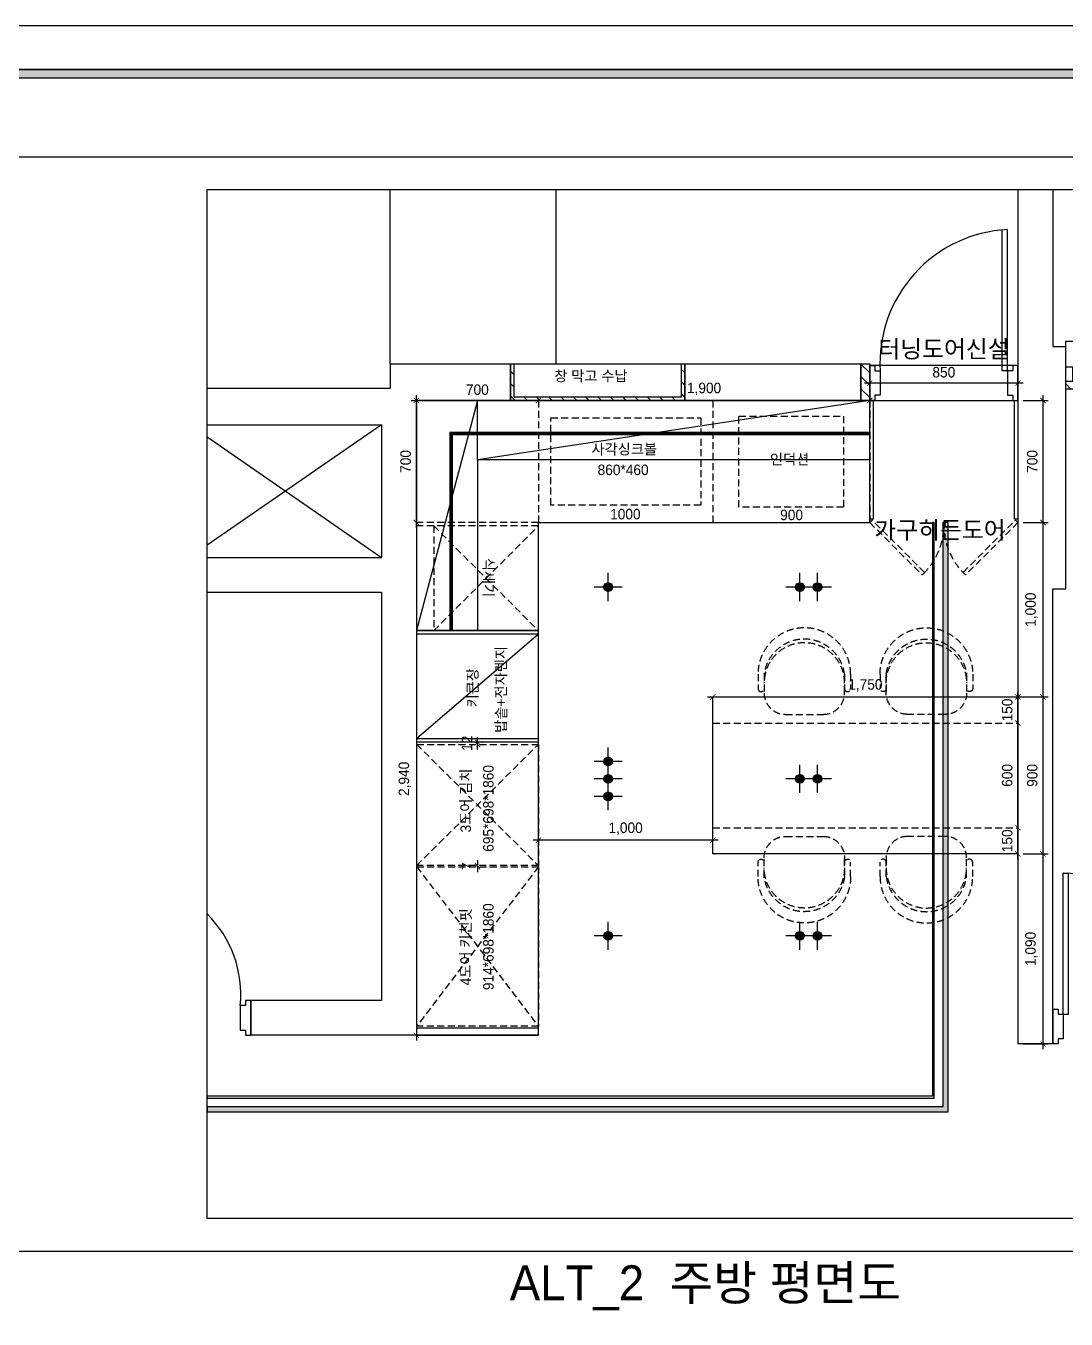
# Model space of a CAD drawing. Header units: millimetres. Extents: x 145965 to 228269, y 99354 to 115204.
# Drawn here: x 156260 to 162226, y 107289 to 114704 of the extents above; entities that cross this region are included whole.
import ezdxf
from ezdxf.enums import TextEntityAlignment as Align

# ---------------------------------------------------------------- set-up
doc = ezdxf.new("R2010")
doc.units = ezdxf.units.MM
doc.header["$LTSCALE"] = 50
doc.linetypes.add('DH-HID2', pattern=[1.2, 0.8, -0.4])
doc.linetypes.add('HID', pattern=[2.5, 1.5, -1])
for name, color, linetype in [('0-ELC TEXT', 7, 'Continuous'), ('06-FUR', 6, 'Continuous'), ('07-DIM WAL', 5, 'Continuous'), ('3.기호.계단선', 30, 'Continuous'), ('CEIL-LIGHT', 7, 'Continuous'), ('FORM(YOURNAME)-1', 1, 'Continuous'), ('FORM(YOURNAME)-11', 1, 'Continuous'), ('FU-FURM', 251, 'DH-HID2'), ('RC-LIGHT', 7, 'Continuous'), ('벽1', 2, 'Continuous'), ('창호', 4, 'Continuous'), ('치수', 3, 'Continuous'), ('틀', 8, 'Continuous')]:
    doc.layers.add(name, color=color, linetype=linetype)
doc.styles.add('HY 울릉도 L', font='')
doc.styles.add('YOURNAME', font='HY울릉도M.TTF')
doc.styles.add('코레일둥고', font='Korail_Round_Gothic_Medium.ttf')
doc.styles.get('HY 울릉도 L').set_extended_font_data('HY울릉도L')
doc.dimstyles.new('30', dxfattribs={"dimscale": 30, "dimtxt": 2, "dimasz": 1, "dimexe": 1, "dimexo": 1, "dimgap": 1, "dimtad": 1, "dimdec": 0, "dimrnd": 0.05, "dimdsep": 46, "dimlunit": 6, "dimtxsty": 'HY 울릉도 L', "dimblk": 'ARCHTICK', "dimcen": 2.5, "dimdle": 1, "dimclrd": 133, "dimclre": 133, "dimclrt": 30, "dimadec": 0, "dimazin": 0, "dimtfac": 1, "dimtdec": 0, "dimtix": 1, "dimtmove": 2, "dimatfit": 3, "dimldrblk": 'ARCHTICK', "dimfxl": 1, "dimlwd": -1, "dimlwe": -1, "dimarcsym": 0})
pattern_1 = [(315, (4101.25, 41034.684), (35.355339, 35.355339), [])]

# ---------------------------------------------------------------- blocks, each defined once
blk = doc.blocks.new('FORM-ELEVATION')
at = {"layer": 'FORM(YOURNAME)-11'}
h = blk.add_hatch(color=256, dxfattribs=at)
h.dxf.hatch_style = 1
h.paths.add_polyline_path([(-10309, 35708), (71691, 35708), (71691, 35508), (-10309, 35508)])
h.paths.add_polyline_path([(-10309, -21492), (71691, -21492), (71691, -21692), (-10309, -21692)])
at = {"layer": 'Defpoints', "color": 158}
for points in [[(-10309, -21692), (71691, -21692), (71691, 35708), (-10309, 35708)], [(-8309, 33708), (61071, 33708), (61071, -19692), (-8309, -19692)]]:
    blk.add_lwpolyline(points, close=True, dxfattribs=at)
at = {"layer": 'FORM(YOURNAME)-11', "color": 250}
blk.add_lwpolyline([(-11309, -22692), (72691, -22692), (72691, 36708), (-11309, 36708)], close=True, dxfattribs=at)
at = {"layer": 'FORM(YOURNAME)-11'}
blk.add_lwpolyline([(-10309, 35708), (71691, 35708), (71691, 35508), (-10309, 35508)], close=True, dxfattribs=at)
at = {"layer": 'FORM(YOURNAME)-11', "color": 3, "style": 'YOURNAME'}
for tag, height, p in [('1', 450, (71041, -1219)), ('2', 450, (71041, -1863)), ('3', 450, (71041, -3150)), ('4', 450, (71041, -5081)), ('5', 515, (71041, -7398)), ('6', 515, (71041, -9650)), ('7', 515, (71041, -11903)), ('8', 515, (71041, -14155)), ('9', 515, (71041, -16408)), ('10', 515, (66791, -18596)), ('11', 515, (71041, -18660)), ('12', 515, (66791, -20848)), ('13', 515, (71041, -20848))]:
    blk.add_attdef(tag, text='', height=height, dxfattribs=at).set_placement(p, align=Align.MIDDLE_RIGHT)
blk = doc.blocks.new('wnqkd')
at = {"layer": '3.기호.계단선', "transparency": 33554687}
h = blk.add_hatch(dxfattribs=at)
h.set_pattern_fill('_USER', color=256, scale=50, angle=315, style=0, pattern_type=0)
h.set_pattern_definition([(315, (-21023.94, 51523.14), (35.355339, 35.355339), [])])
h.paths.add_polyline_path([(138024, 123110.4), (138024, 123155.4), (137099, 123155.4), (137099, 123110.4)])
for p, q in [((133224, 123255.4), (133224, 124255.4)), ((134174, 124255.4), (134174, 123255.4))]:
    blk.add_line(p, q)
blk.add_lwpolyline([(132174, 124255.4), (138024, 124255.4), (138024, 118355.4), (132174, 118355.4)], close=True)
at = {"layer": '3.기호.계단선'}
for points in [[(137099, 123155.4), (138024, 123155.4)], [(138024, 123110.4), (137099, 123110.4), (137099, 123155.4)]]:
    blk.add_lwpolyline(points, dxfattribs=at)
at = {"layer": '벽1'}
for p, q in [((136824, 124255.4), (136824, 119355.4)), ((137024, 124255.4), (137024, 123355.4)), ((137024, 123355.4), (137099, 123355.4)), ((137099, 123155.4), (137099, 123355.4)), ((133224, 123255.4), (133224, 123115.4)), ((133224, 123255.4), (133914, 123255.4)), ((133914, 123045.4), (133914, 123255.4)), ((134914, 123045.4), (134914, 123255.4)), ((134914, 123255.4), (135924, 123255.4)), ((135924, 123255.4), (135924, 123045.4)), ((132174, 123115.4), (133224, 123115.4)), ((132174, 123115.4), (132286.7, 123115.4)), ((137099, 121965.4), (137099, 123155.4)), ((133374, 123045.4), (133374, 119405.4)), ((133374, 123045.4), (133914, 123045.4)), ((134914, 123045.4), (135924, 123045.4)), ((132174, 122905.4), (133174, 122905.4)), ((133174, 122905.4), (133174, 122145.4)), ((132174, 122145.4), (133174, 122145.4)), ((132174, 121945.4), (133174, 121945.4)), ((133174, 121945.4), (133174, 119605.4)), ((137024, 121965.4), (137099, 121965.4)), ((137024, 119555.4), (137024, 121965.4)), ((133174, 119605.4), (132424, 119605.4)), ((132424, 119605.4), (132424, 119405.4)), ((137024, 119555.4), (137024, 119355.4)), ((138024, 119555.4), (137924, 119555.4)), ((137924, 119555.4), (137924, 119355.4)), ((133374, 119405.4), (132424, 119405.4)), ((137024, 119355.4), (136824, 119355.4)), ((137024, 119355.4), (136824, 119355.4)), ((138024, 119355.4), (137924, 119355.4)), ((138024, 119355.4), (137924, 119355.4))]:
    blk.add_line(p, q, dxfattribs=at)
at = {"layer": '창호'}
for p, q in [((137149, 123385.4), (138024, 123385.4)), ((137149, 123235.4), (138024, 123235.4)), ((137139, 123155.4), (138024, 123155.4))]:
    blk.add_line(p, q, dxfattribs=at)
for points in [[(137099, 123155.4), (137099, 123385.4), (137149, 123385.4), (137149, 123235.4), (137099, 123235.4)], [(138024, 123310.4), (137149, 123310.4)], [(137149, 123280.4), (138024, 123280.4)], [(137099, 123155.4), (137139, 123155.4), (137139, 123235.4)], [(137139, 123195.4), (138024, 123195.4)], [(138024, 123170.4), (137139, 123170.4)]]:
    blk.add_lwpolyline(points, dxfattribs=at)
for centre, radius, start, end in [((137054, 119525.4), 810, 0, 87.87745), ((131721.4, 119640.2), 645.8, 354.24437, 45.51385)]:
    blk.add_arc(centre, radius, start, end, dxfattribs=at)
at = {"layer": '틀'}
for p, q in [((137099, 123155.4), (137099, 123355.4)), ((133914, 123255.4), (134914, 123255.4)), ((133914, 123045.4), (133914, 123255.4)), ((134914, 123255.4), (134914, 123045.4)), ((134914, 123045.4), (133914, 123045.4)), ((133174, 122905.4), (132174, 122214.5)), ((132174, 122836.3), (133174, 122145.4)), ((137084, 119525.4), (137084, 120335.4)), ((137084, 120335.4), (137114, 120335.4)), ((137114, 119525.4), (137114, 120334.8)), ((132424, 119605.4), (132424, 119405.4)), ((137024, 119355.4), (137024, 119555.4)), ((137024, 119555.4), (137024, 119355.4)), ((137924, 119555.4), (137924, 119355.4)), ((137084, 119525.4), (137114, 119525.4))]:
    blk.add_line(p, q, dxfattribs=at)
for points in [[(132424, 119605.4), (132394, 119605.4), (132394, 119575.4), (132364, 119575.4), (132364, 119435.4), (132394, 119435.4), (132394, 119405.4), (132424, 119405.4), (132424, 119605.4)], [(137024, 119555.4), (137054, 119555.4), (137054, 119525.4), (137084, 119525.4), (137084, 119385.4), (137054, 119385.4), (137054, 119355.4), (137024, 119355.4), (137024, 119555.4)], [(137924, 119555.4), (137894, 119555.4), (137894, 119525.4), (137864, 119525.4), (137864, 119385.4), (137894, 119385.4), (137894, 119355.4), (137924, 119355.4), (137924, 119555.4)]]:
    blk.add_lwpolyline(points, dxfattribs=at)
blk = doc.blocks.new('_ArchTick')
at = {"color": 0, "linetype": 'ByBlock', "const_width": 0.15}
blk.add_lwpolyline([(-0.5, -0.5), (0.5, 0.5)], dxfattribs=at)
blk = doc.blocks.new('*D791')
at = {"layer": '07-DIM WAL', "color": 133}
for p, q in [((158850.2, 109919.9), (158850.2, 109852.9)), ((158880.2, 109889.9), (158880.2, 109889.9)), ((158880.2, 109882.9), (158880.2, 109882.9))]:
    blk.add_line(p, q, dxfattribs=at)
at = {"layer": 'Defpoints', "color": 0}
for p in [(158850.2, 109889.9), (158850.2, 109882.9), (158850.2, 109882.9)]:
    blk.add_point(p, dxfattribs=at)
at = {"layer": '07-DIM WAL', "color": 133, "xscale": 30, "yscale": 30, "zscale": 30}
for p, rotation in [((158850.2, 109889.9), 270), ((158850.2, 109882.9), 90)]:
    blk.add_blockref('_ArchTick', p, dxfattribs=dict(at, rotation=rotation))
at = {"layer": '07-DIM WAL', "color": 30, "insert": (158790.1, 109886.4), "char_height": 60, "attachment_point": 5, "rotation": 90, "style": 'HY 울릉도 L'}
blk.add_mtext('7', dxfattribs=at)
blk = doc.blocks.new('*D792')
at = {"layer": '07-DIM WAL', "color": 133}
for p, q in [((158820.2, 110584.9), (158820.1, 110584.9)), ((158850.1, 110554.9), (158850.1, 110626.9)), ((158879.2, 110596.9), (158880.1, 110596.9))]:
    blk.add_line(p, q, dxfattribs=at)
at = {"layer": 'Defpoints', "color": 0}
for p in [(158849.2, 110596.9), (158850.1, 110596.9), (158850.2, 110584.9)]:
    blk.add_point(p, dxfattribs=at)
at = {"layer": '07-DIM WAL', "color": 133, "xscale": 30, "yscale": 30, "zscale": 30}
for p, rotation in [((158850.1, 110596.9), 270), ((158850.1, 110584.9), 90)]:
    blk.add_blockref('_ArchTick', p, dxfattribs=dict(at, rotation=rotation))
at = {"layer": '07-DIM WAL', "color": 30, "insert": (158789.4, 110590.9), "char_height": 60, "attachment_point": 5, "rotation": 90, "style": 'HY 울릉도 L'}
blk.add_mtext('12', dxfattribs=at)
blk = doc.blocks.new('*D793')
at = {"layer": '06-FUR', "color": 133}
for p, q in [((161069.2, 112656.9), (161979.2, 112656.9)), ((161099.2, 112686.9), (161099.2, 112686.9)), ((161949.2, 112686.9), (161949.2, 112686.9))]:
    blk.add_line(p, q, dxfattribs=at)
at = {"layer": 'Defpoints', "color": 0}
for p in [(161099.2, 112656.9), (161949.2, 112656.9), (161949.2, 112656.9)]:
    blk.add_point(p, dxfattribs=at)
at = {"layer": '06-FUR', "color": 133, "xscale": 30, "yscale": 30, "zscale": 30, "rotation": 180}
blk.add_blockref('_ArchTick', (161099.2, 112656.9), dxfattribs=at)
at = {"layer": '06-FUR', "color": 133, "xscale": 30, "yscale": 30, "zscale": 30}
blk.add_blockref('_ArchTick', (161949.2, 112656.9), dxfattribs=at)
at = {"layer": '06-FUR', "color": 30, "insert": (161524.2, 112718.2), "char_height": 60, "attachment_point": 5, "style": 'HY 울릉도 L'}
blk.add_mtext('850', dxfattribs=at)
blk = doc.blocks.new('*D923')
at = {"layer": '07-DIM WAL', "color": 133}
for p, q in [((158499.2, 112586.9), (158499.2, 112586.9)), ((159199.2, 112586.9), (159199.2, 112586.9)), ((158469.2, 112556.9), (159229.2, 112556.9))]:
    blk.add_line(p, q, dxfattribs=at)
at = {"layer": 'Defpoints', "color": 0}
for p in [(158499.2, 112556.9), (159199.2, 112556.9), (159199.2, 112556.9)]:
    blk.add_point(p, dxfattribs=at)
at = {"layer": '07-DIM WAL', "color": 133, "xscale": 30, "yscale": 30, "zscale": 30, "rotation": 180}
blk.add_blockref('_ArchTick', (158499.2, 112556.9), dxfattribs=at)
at = {"layer": '07-DIM WAL', "color": 133, "xscale": 30, "yscale": 30, "zscale": 30}
blk.add_blockref('_ArchTick', (159199.2, 112556.9), dxfattribs=at)
at = {"layer": '07-DIM WAL', "color": 30, "insert": (158849.2, 112618.2), "char_height": 60, "attachment_point": 5, "style": 'HY 울릉도 L'}
blk.add_mtext('700', dxfattribs=at)
blk = doc.blocks.new('*D924')
at = {"layer": '07-DIM WAL', "color": 133}
for p, q in [((159199.2, 112586.9), (159199.2, 112586.9)), ((161099.2, 112586.9), (161099.2, 112586.9)), ((159169.2, 112556.9), (161129.2, 112556.9))]:
    blk.add_line(p, q, dxfattribs=at)
at = {"layer": 'Defpoints', "color": 0}
for p in [(159199.2, 112556.9), (161099.2, 112556.9), (161099.2, 112556.9)]:
    blk.add_point(p, dxfattribs=at)
at = {"layer": '07-DIM WAL', "color": 133, "xscale": 30, "yscale": 30, "zscale": 30, "rotation": 180}
blk.add_blockref('_ArchTick', (159199.2, 112556.9), dxfattribs=at)
at = {"layer": '07-DIM WAL', "color": 133, "xscale": 30, "yscale": 30, "zscale": 30}
blk.add_blockref('_ArchTick', (161099.2, 112556.9), dxfattribs=at)
at = {"layer": '07-DIM WAL', "color": 30, "insert": (160149.2, 112622.9), "char_height": 60, "attachment_point": 5, "style": 'HY 울릉도 L'}
blk.add_mtext('1,900', dxfattribs=at)
blk = doc.blocks.new('*D925')
at = {"layer": '07-DIM WAL', "color": 133}
for p, q in [((158469.2, 111856.9), (158469.2, 111856.9)), ((158499.2, 111886.9), (158499.2, 108886.9)), ((158469.2, 108916.9), (158469.2, 108916.9))]:
    blk.add_line(p, q, dxfattribs=at)
at = {"layer": 'Defpoints', "color": 0}
for p in [(158499.2, 111856.9), (158499.2, 108916.9), (158499.2, 108916.9)]:
    blk.add_point(p, dxfattribs=at)
at = {"layer": '07-DIM WAL', "color": 133, "xscale": 30, "yscale": 30, "zscale": 30}
for p, rotation in [((158499.2, 111856.9), 90), ((158499.2, 108916.9), 270)]:
    blk.add_blockref('_ArchTick', p, dxfattribs=dict(at, rotation=rotation))
at = {"layer": '07-DIM WAL', "color": 30, "insert": (158433.2, 110386.9), "char_height": 60, "attachment_point": 5, "rotation": 90, "style": 'HY 울릉도 L'}
blk.add_mtext('2,940', dxfattribs=at)
blk = doc.blocks.new('*D926')
at = {"layer": '07-DIM WAL', "color": 133}
for p, q in [((158499.2, 111826.9), (158499.2, 112586.9)), ((158469.2, 112556.9), (158469.2, 112556.9)), ((158469.2, 111856.9), (158469.2, 111856.9))]:
    blk.add_line(p, q, dxfattribs=at)
at = {"layer": 'Defpoints', "color": 0}
for p in [(158499.2, 112556.9), (158499.2, 112556.9), (158499.2, 111856.9)]:
    blk.add_point(p, dxfattribs=at)
at = {"layer": '07-DIM WAL', "color": 133, "xscale": 30, "yscale": 30, "zscale": 30}
for p, rotation in [((158499.2, 112556.9), 90), ((158499.2, 111856.9), 270)]:
    blk.add_blockref('_ArchTick', p, dxfattribs=dict(at, rotation=rotation))
at = {"layer": '07-DIM WAL', "color": 30, "insert": (158437.9, 112206.9), "char_height": 60, "attachment_point": 5, "rotation": 90, "style": 'HY 울릉도 L'}
blk.add_mtext('700', dxfattribs=at)
blk = doc.blocks.new('*D927')
at = {"layer": '07-DIM WAL', "color": 133}
for p, q in [((160199.2, 110886.9), (160199.2, 110886.9)), ((161949.2, 110886.9), (161949.2, 110886.9)), ((160169.2, 110856.9), (161979.2, 110856.9))]:
    blk.add_line(p, q, dxfattribs=at)
at = {"layer": 'Defpoints', "color": 0}
for p in [(160199.2, 110856.9), (161949.2, 110856.9), (161949.2, 110856.9)]:
    blk.add_point(p, dxfattribs=at)
at = {"layer": '07-DIM WAL', "color": 133, "xscale": 30, "yscale": 30, "zscale": 30, "rotation": 180}
blk.add_blockref('_ArchTick', (160199.2, 110856.9), dxfattribs=at)
at = {"layer": '07-DIM WAL', "color": 133, "xscale": 30, "yscale": 30, "zscale": 30}
blk.add_blockref('_ArchTick', (161949.2, 110856.9), dxfattribs=at)
at = {"layer": '07-DIM WAL', "color": 30, "insert": (161074.2, 110922.9), "char_height": 60, "attachment_point": 5, "style": 'HY 울릉도 L'}
blk.add_mtext('1,750', dxfattribs=at)
blk = doc.blocks.new('F-125')
at = {"layer": 'FU-FURM'}
for p, q in [((-265.6, 230.6), (-265.6, 147.8)), ((-230.5, 230.5), (-230.5, 122.2)), ((230.5, 122.2), (230.5, 230.5)), ((230.5, 230.5), (230.5, 122.2)), ((265.5, 230.6), (265.5, 147.8)), ((-108.3, 0), (108.3, 0))]:
    blk.add_line(p, q, dxfattribs=at)
for centre, radius, start, end in [((0, 230.5), 265.6, 0.02458, 179.97542), ((0, 198.7), 232.7, 7.86778, 172.10396), ((0, 180), 230.5, 359.92131, 180.07869), ((-248, 147.7), 17.5, 179.91435, 0.08565), ((-108.3, 122.2), 122.2, 180, 269.99994), ((108.3, 122.2), 122.2, 270, 359.99995), ((248, 147.7), 17.5, 179.91435, 0.08565)]:
    blk.add_arc(centre, radius, start, end, dxfattribs=at)
blk = doc.blocks.new('*D929')
at = {"layer": '07-DIM WAL', "color": 133}
for p, q in [((162092.7, 112586.9), (162092.7, 111826.9)), ((161979.2, 112556.9), (162122.7, 112556.9)), ((161979.2, 111856.9), (162122.7, 111856.9))]:
    blk.add_line(p, q, dxfattribs=at)
at = {"layer": 'Defpoints', "color": 0}
for p in [(161949.2, 112556.9), (161949.2, 111856.9), (162092.7, 111856.9)]:
    blk.add_point(p, dxfattribs=at)
at = {"layer": '07-DIM WAL', "color": 133, "xscale": 30, "yscale": 30, "zscale": 30}
for p, rotation in [((162092.7, 112556.9), 90), ((162092.7, 111856.9), 270)]:
    blk.add_blockref('_ArchTick', p, dxfattribs=dict(at, rotation=rotation))
at = {"layer": '07-DIM WAL', "color": 30, "insert": (162031.4, 112206.9), "char_height": 60, "attachment_point": 5, "rotation": 90, "style": 'HY 울릉도 L'}
blk.add_mtext('700', dxfattribs=at)
blk = doc.blocks.new('*D930')
at = {"layer": '07-DIM WAL', "color": 133}
for p, q in [((161979.2, 111856.9), (162122.7, 111856.9)), ((162092.7, 111886.9), (162092.7, 110826.9)), ((161979.2, 110856.9), (162122.7, 110856.9))]:
    blk.add_line(p, q, dxfattribs=at)
at = {"layer": 'Defpoints', "color": 0}
for p in [(161949.2, 111856.9), (161949.2, 110856.9), (162092.7, 110856.9)]:
    blk.add_point(p, dxfattribs=at)
at = {"layer": '07-DIM WAL', "color": 133, "xscale": 30, "yscale": 30, "zscale": 30}
for p, rotation in [((162092.7, 111856.9), 90), ((162092.7, 110856.9), 270)]:
    blk.add_blockref('_ArchTick', p, dxfattribs=dict(at, rotation=rotation))
at = {"layer": '07-DIM WAL', "color": 30, "insert": (162026.8, 111356.9), "char_height": 60, "attachment_point": 5, "rotation": 90, "style": 'HY 울릉도 L'}
blk.add_mtext('1,000', dxfattribs=at)
blk = doc.blocks.new('*D931')
at = {"layer": '07-DIM WAL', "color": 133}
for p, q in [((162092.7, 110886.9), (162092.7, 109926.9)), ((161979.2, 110856.9), (162122.7, 110856.9)), ((161979.2, 109956.9), (162122.7, 109956.9))]:
    blk.add_line(p, q, dxfattribs=at)
at = {"layer": 'Defpoints', "color": 0}
for p in [(161949.2, 110856.9), (161949.2, 109956.9), (162092.7, 109956.9)]:
    blk.add_point(p, dxfattribs=at)
at = {"layer": '07-DIM WAL', "color": 133, "xscale": 30, "yscale": 30, "zscale": 30}
for p, rotation in [((162092.7, 110856.9), 90), ((162092.7, 109956.9), 270)]:
    blk.add_blockref('_ArchTick', p, dxfattribs=dict(at, rotation=rotation))
at = {"layer": '07-DIM WAL', "color": 30, "insert": (162031.4, 110406.9), "char_height": 60, "attachment_point": 5, "rotation": 90, "style": 'HY 울릉도 L'}
blk.add_mtext('900', dxfattribs=at)
blk = doc.blocks.new('*D932')
at = {"layer": '07-DIM WAL', "color": 133}
for p, q in [((162092.7, 109986.9), (162092.7, 108836.9)), ((161979.2, 109956.9), (162122.7, 109956.9)), ((161979.2, 108866.9), (162122.7, 108866.9))]:
    blk.add_line(p, q, dxfattribs=at)
at = {"layer": 'Defpoints', "color": 0}
for p in [(161949.2, 109956.9), (161949.2, 108866.9), (162092.7, 108866.9)]:
    blk.add_point(p, dxfattribs=at)
at = {"layer": '07-DIM WAL', "color": 133, "xscale": 30, "yscale": 30, "zscale": 30}
for p, rotation in [((162092.7, 109956.9), 90), ((162092.7, 108866.9), 270)]:
    blk.add_blockref('_ArchTick', p, dxfattribs=dict(at, rotation=rotation))
at = {"layer": '07-DIM WAL', "color": 30, "insert": (162026.7, 109411.9), "char_height": 60, "attachment_point": 5, "rotation": 90, "style": 'HY 울릉도 L'}
blk.add_mtext('1,090', dxfattribs=at)
blk = doc.blocks.new('*D933')
at = {"layer": '07-DIM WAL', "color": 133}
for p, q in [((161949.2, 109926.9), (161949.2, 110136.9)), ((161919.2, 110106.9), (161919.2, 110106.9)), ((161919.2, 109956.9), (161919.2, 109956.9))]:
    blk.add_line(p, q, dxfattribs=at)
at = {"layer": 'Defpoints', "color": 0}
for p in [(161949.2, 110106.9), (161949.2, 110106.9), (161949.2, 109956.9)]:
    blk.add_point(p, dxfattribs=at)
at = {"layer": '07-DIM WAL', "color": 133, "xscale": 30, "yscale": 30, "zscale": 30}
for p, rotation in [((161949.2, 110106.9), 270), ((161949.2, 109956.9), 90)]:
    blk.add_blockref('_ArchTick', p, dxfattribs=dict(at, rotation=rotation))
at = {"layer": '07-DIM WAL', "color": 30, "insert": (161887.9, 110031.9), "char_height": 60, "attachment_point": 5, "rotation": 90, "style": 'HY 울릉도 L'}
blk.add_mtext('150', dxfattribs=at)
blk = doc.blocks.new('*D934')
at = {"layer": '07-DIM WAL', "color": 133}
for p, q in [((161949.2, 110076.9), (161949.2, 110736.9)), ((161919.2, 110706.9), (161919.2, 110706.9)), ((161919.2, 110106.9), (161919.2, 110106.9))]:
    blk.add_line(p, q, dxfattribs=at)
at = {"layer": 'Defpoints', "color": 0}
for p in [(161949.2, 110706.9), (161949.2, 110706.9), (161949.2, 110106.9)]:
    blk.add_point(p, dxfattribs=at)
at = {"layer": '07-DIM WAL', "color": 133, "xscale": 30, "yscale": 30, "zscale": 30}
for p, rotation in [((161949.2, 110706.9), 90), ((161949.2, 110106.9), 270)]:
    blk.add_blockref('_ArchTick', p, dxfattribs=dict(at, rotation=rotation))
at = {"layer": '07-DIM WAL', "color": 30, "insert": (161887.9, 110406.9), "char_height": 60, "attachment_point": 5, "rotation": 90, "style": 'HY 울릉도 L'}
blk.add_mtext('600', dxfattribs=at)
blk = doc.blocks.new('*D935')
at = {"layer": '07-DIM WAL', "color": 133}
for p, q in [((161949.2, 110676.9), (161949.2, 110886.9)), ((161919.2, 110856.9), (161919.2, 110856.9)), ((161919.2, 110706.9), (161919.2, 110706.9))]:
    blk.add_line(p, q, dxfattribs=at)
at = {"layer": 'Defpoints', "color": 0}
for p in [(161949.2, 110856.9), (161949.2, 110856.9), (161949.2, 110706.9)]:
    blk.add_point(p, dxfattribs=at)
at = {"layer": '07-DIM WAL', "color": 133, "xscale": 30, "yscale": 30, "zscale": 30}
for p, rotation in [((161949.2, 110856.9), 270), ((161949.2, 110706.9), 90)]:
    blk.add_blockref('_ArchTick', p, dxfattribs=dict(at, rotation=rotation))
at = {"layer": '07-DIM WAL', "color": 30, "insert": (161887.9, 110781.9), "char_height": 60, "attachment_point": 5, "rotation": 90, "style": 'HY 울릉도 L'}
blk.add_mtext('150', dxfattribs=at)
blk = doc.blocks.new('*D936')
at = {"layer": '07-DIM WAL', "color": 133}
for p, q in [((159199.2, 110065), (159199.2, 110065)), ((160199.2, 110065), (160199.2, 110065)), ((160229.2, 110035), (159169.2, 110035))]:
    blk.add_line(p, q, dxfattribs=at)
at = {"layer": 'Defpoints', "color": 0}
for p in [(159199.2, 110035), (159199.2, 110035), (160199.2, 110035)]:
    blk.add_point(p, dxfattribs=at)
at = {"layer": '07-DIM WAL', "color": 133, "xscale": 30, "yscale": 30, "zscale": 30, "rotation": 180}
blk.add_blockref('_ArchTick', (159199.2, 110035), dxfattribs=at)
at = {"layer": '07-DIM WAL', "color": 133, "xscale": 30, "yscale": 30, "zscale": 30}
blk.add_blockref('_ArchTick', (160199.2, 110035), dxfattribs=at)
at = {"layer": '07-DIM WAL', "color": 30, "insert": (159699.2, 110101), "char_height": 60, "attachment_point": 5, "style": 'HY 울릉도 L'}
blk.add_mtext('1,000', dxfattribs=at)
blk = doc.blocks.new('1')
at = {"linetype": 'Continuous'}
h = blk.add_hatch(color=4, dxfattribs=at)
h.dxf.hatch_style = 1
edge = h.paths.add_edge_path()
edge.add_arc((11539653, -14273504), 37.5, 0, 360)
at = {"color": 1, "linetype": 'Continuous'}
for p, q in [((11539653, -14273637), (11539653, -14273370)), ((11539520, -14273504), (11539787, -14273504))]:
    blk.add_line(p, q, dxfattribs=at)
at = {"color": 4, "linetype": 'Continuous'}
for radius in [41.5, 37.5]:
    blk.add_circle((11539653, -14273504), radius, dxfattribs=at)

msp = doc.modelspace()

# ---------------------------------------------------------------- hatches: boundary and pattern name
at = {"layer": 'CEIL-LIGHT'}
h = msp.add_hatch(color=140, dxfattribs=at)
h.dxf.hatch_style = 1
h.paths.add_polyline_path([(161549.2, 111856.9), (161519.2, 111856.9), (161519.2, 108506.9), (157299.2, 108506.9), (157299.2, 108476.9), (161549.2, 108476.9)])
at = {"layer": '치수'}
h = msp.add_hatch(dxfattribs=at)
h.set_pattern_fill('_USER', color=256, scale=50, angle=315, style=0, pattern_type=0)
h.set_pattern_definition(pattern_1)
h.paths.add_polyline_path([(159039.2, 112766.9), (159039.2, 112556.9), (160039.2, 112556.9), (160039.2, 112766.9), (160019.2, 112766.9), (160019.2, 112576.9), (159059.2, 112576.9), (159059.2, 112766.9)])
h = msp.add_hatch(dxfattribs=at)
h.set_pattern_fill('_USER', color=256, scale=50, angle=315, style=0, pattern_type=0)
h.set_pattern_definition(pattern_1)
h.paths.add_polyline_path([(161049.2, 112766.9), (161099.2, 112766.9), (161099.2, 112556.9), (161049.2, 112556.9)])

# ---------------------------------------------------------------- linework, layer by layer
msp.add_line((147215.4, 107679.4), (164560.4, 107679.4))
at = {"layer": '06-FUR'}
for p, q in [((159199.2, 111216.9), (158499.2, 111216.9)), ((159199.2, 111216.9), (158499.2, 110616.9)), ((159199.2, 110616.9), (158499.2, 110616.9)), ((159199.2, 110596.9), (158499.2, 110596.9)), ((159199.2, 108956.9), (158499.2, 108956.9)), ((159199.2, 108916.9), (158499.2, 108916.9))]:
    msp.add_line(p, q, dxfattribs=at)
for points in [[(159199.2, 111236.9), (159199.2, 111856.9), (161099.2, 111856.9), (161099.2, 112556.9), (158499.2, 112556.9), (158499.2, 111236.9), (159199.2, 111236.9)], [(161099.2, 112556.9), (158849.2, 112216.9), (158849.2, 112556.9), (158499.2, 111236.9)], [(161119.2, 111876.9), (161099.2, 111876.9), (161099.2, 112556.9), (161119.2, 112556.9), (161119.2, 111876.9)], [(161949.2, 111876.9), (161929.2, 111876.9), (161929.2, 112556.9), (161949.2, 112556.9), (161949.2, 111876.9)], [(161099.2, 112216.9), (158849.2, 112216.9), (158849.2, 111236.9)], [(157299.2, 108566.9), (157299.2, 108556.9), (161469.2, 108556.9), (161469.2, 111856.9), (161459.2, 111856.9), (161459.2, 108566.9), (157299.2, 108566.9)]]:
    msp.add_lwpolyline(points, dxfattribs=at)
for points in [[(158499.2, 111236.9), (158499.2, 108916.9), (159199.2, 108916.9), (159199.2, 111236.9)], [(160199.2, 110856.9), (161949.2, 110856.9), (161949.2, 109956.9), (160199.2, 109956.9)]]:
    msp.add_lwpolyline(points, close=True, dxfattribs=at)
at = {"layer": '3.기호.계단선', "color": 10, "linetype": 'HID', "const_width": 20}
msp.add_lwpolyline([(161099.2, 112366.9), (158699.2, 112366.9), (158699.2, 111236.9)], dxfattribs=at)
at = {"layer": 'CEIL-LIGHT', "color": 140}
msp.add_lwpolyline([(161549.2, 111856.9), (161519.2, 111856.9), (161519.2, 108506.9), (157299.2, 108506.9), (157299.2, 108476.9), (161549.2, 108476.9), (161549.2, 111856.9)], dxfattribs=at)
at = {"layer": 'FU-FURM'}
for p, q in [((159199.2, 112556.9), (159199.2, 111856.9)), ((160199.2, 112556.9), (160199.2, 111856.9)), ((161099.2, 112556.9), (161099.2, 111856.9)), ((159199.2, 111856.9), (158499.2, 111856.9)), ((159199.2, 111836.9), (158499.2, 111836.9)), ((160199.2, 110706.9), (161949.2, 110706.9)), ((160199.2, 110106.9), (161949.2, 110106.9))]:
    msp.add_line(p, q, dxfattribs=at)
at = {"layer": 'FU-FURM', "color": 7}
for p, q in [((158599.2, 111236.9), (159199.2, 111836.9)), ((158599.2, 111836.9), (159199.2, 111236.9)), ((158501.2, 109889.9), (159199.2, 110584.9)), ((158501.2, 110584.9), (159199.2, 109889.9)), ((159199.2, 109882.9), (158501.2, 108968.9)), ((158501.2, 109882.9), (159199.2, 108968.9))]:
    msp.add_line(p, q, dxfattribs=at)
for points in [[(160130.1, 111956.8), (159270.1, 111956.8), (159270.1, 112456.8), (160130.1, 112456.8)], [(160349.2, 112466.3), (160949.2, 112466.3), (160949.2, 111944.3), (160349.2, 111944.3)], [(159199.2, 111236.9), (159199.2, 111836.9), (158599.2, 111836.9), (158599.2, 111236.9)], [(159199.2, 110584.9), (159199.2, 109889.9), (158501.2, 109889.9), (158501.2, 110584.9)], [(159199.2, 109882.9), (159199.2, 108968.9), (158501.2, 108968.9), (158501.2, 109882.9)]]:
    msp.add_lwpolyline(points, close=True, dxfattribs=at)
at = {"layer": 'FU-FURM'}
for points in [[(161099.2, 111856.9), (161399.7, 111556.4), (161413.8, 111570.6), (161113.3, 111871.1)], [(161949.2, 111856.9), (161648.6, 111556.4), (161634.5, 111570.6), (161935, 111871.1)]]:
    msp.add_lwpolyline(points, close=True, dxfattribs=at)
for centre, start, end in [((161134.8, 111842.5), 314.26471, 2.12277), ((161913.5, 111842.5), 177.87723, 225.73529)]:
    msp.add_arc(centre, 389.6, start, end, dxfattribs=at)
at = {"layer": '창호'}
msp.add_arc((161926.4, 112768.9), 768.4, 92.77716, 183.13119, dxfattribs=at)
at = {"layer": '치수'}
for points in [[(159039.2, 112766.9), (159039.2, 112556.9), (160039.2, 112556.9), (160039.2, 112766.9)], [(159059.2, 112766.9), (159059.2, 112576.9), (160019.2, 112576.9), (160019.2, 112766.9)]]:
    msp.add_lwpolyline(points, dxfattribs=at)
msp.add_lwpolyline([(161049.2, 112766.9), (161099.2, 112766.9), (161099.2, 112556.9), (161049.2, 112556.9)], close=True, dxfattribs=at)
at = {"layer": '틀'}
for p, q in [((161859.2, 112726.9), (161859.2, 113536.4)), ((161889.2, 112726.9), (161889.2, 113536.9)), ((161949.2, 112756.9), (161099.2, 112756.9)), ((161889.2, 112726.9), (161859.2, 112726.9)), ((161099.2, 112556.9), (161949.2, 112556.9))]:
    msp.add_line(p, q, dxfattribs=at)
for points in [[(161099.2, 112756.9), (161129.2, 112756.9), (161129.2, 112726.9), (161159.2, 112726.9), (161159.2, 112586.9), (161129.2, 112586.9), (161129.2, 112556.9), (161099.2, 112556.9), (161099.2, 112756.9)], [(161949.2, 112756.9), (161919.2, 112756.9), (161919.2, 112726.9), (161889.2, 112726.9), (161889.2, 112586.9), (161919.2, 112586.9), (161919.2, 112556.9), (161949.2, 112556.9), (161949.2, 112756.9)]]:
    msp.add_lwpolyline(points, dxfattribs=at)

# ---------------------------------------------------------------- block references
msp.add_blockref('wnqkd', (25125.2, -10488.5))
at = {"layer": 'FORM(YOURNAME)-1', "xscale": 0.2500000000000001, "yscale": 0.2500000000000001, "zscale": 0.2500000000000001}
msp.add_blockref('FORM-ELEVATION', (149292.5, 105527.4), dxfattribs=at)
at = {"layer": 'FU-FURM'}
for p, rotation in [((160724.2, 110756.9), 360), ((161424.2, 110056.9), 180)]:
    msp.add_blockref('F-125', p, dxfattribs=dict(at, rotation=rotation))
at = {"layer": 'FU-FURM', "xscale": -1}
for p, rotation in [((161424.2, 110756.9), 359.9999999999999), ((160724.2, 110056.9), 180)]:
    msp.add_blockref('F-125', p, dxfattribs=dict(at, rotation=rotation))
at = {"layer": 'RC-LIGHT', "xscale": 0.6024096385271789, "yscale": 0.6024096385271789, "zscale": 0.6024096385271789, "rotation": 90.00000000000037}
for p in [(-8438897.1, -6840111.5), (-8437797.1, -6840111.5), (-8437697.1, -6840111.5), (-8438897.1, -6841111.5), (-8438897.1, -6841211.5), (-8437797.1, -6841211.5), (-8437697.1, -6841211.5), (-8438897.1, -6841311.5), (-8438897.1, -6842111.5), (-8437797.1, -6842111.5), (-8437697.1, -6842111.5)]:
    msp.add_blockref('1', p, dxfattribs=at)

# ---------------------------------------------------------------- texts
at = {"layer": '0-ELC TEXT', "style": '코레일둥고'}
for s, height, p in [('터닝도어신설', 100, (161148.5, 112801.5)), ('가구히든도어', 100, (161125.7, 111764.2)), ('ALT_2  주방 평면도', 200, (159034.7, 107397.8))]:
    msp.add_text(s, height=height, dxfattribs=at).set_placement(p)
at = {"layer": 'FU-FURM', "color": 7, "style": '코레일둥고'}
for s, p in [('창 막고 수납', (159290.2, 112667.2)), ('사각싱크볼', (159503.5, 112247.4)), ('인덕션', (160526.8, 112189.5)), ('860*460', (159538.7, 112128.8)), ('1000', (159610.5, 111874.9)), ('900', (160585.7, 111870.3))]:
    msp.add_text(s, height=60, dxfattribs=at).set_placement(p)
for s, rotation, p in [('식세기', 270, (158883.3, 111654.4)), ('밥솥+전자렌지', 90, (159014.5, 110651.2)), ('키큰장', 90, (158851, 110796.4)), ('3도어 김치', 90, (158812.3, 110079.5)), ('695*698*1860', 90, (158942.1, 109968.8)), ('4도어 키친핏', 90, (158812.3, 109203)), ('914*698*1860', 90, (158942.1, 109175.7))]:
    msp.add_text(s, height=60, rotation=rotation, dxfattribs=at).set_placement(p)

# ---------------------------------------------------------------- dimensions: what is measured, and where the dimension line sits
at = {"layer": '06-FUR'}
dim = msp.add_linear_dim(base=(161949.2, 112656.9), p1=(161099.2, 112656.9), p2=(161949.2, 112656.9), dimstyle='30', dxfattribs=at)
dim.commit()
dim.dimension.update_dxf_attribs({"geometry": '*D793', "text_midpoint": (161524.2, 112718.2)})
at = {"layer": '07-DIM WAL'}
for base, p1, p2, picture, middle in [((159199.2, 112556.9), (158499.2, 112556.9), (159199.2, 112556.9), '*D923', (158849.2, 112618.2)), ((161099.2, 112556.9), (159199.2, 112556.9), (161099.2, 112556.9), '*D924', (160149.2, 112622.9)), ((161949.2, 110856.9), (160199.2, 110856.9), (161949.2, 110856.9), '*D927', (161074.2, 110922.9)), ((159199.2, 110035), (160199.2, 110035), (159199.2, 110035), '*D936', (159699.2, 110101))]:
    dim = msp.add_linear_dim(base=base, p1=p1, p2=p2, dimstyle='30', dxfattribs=at)
    dim.commit()
    dim.dimension.update_dxf_attribs({"geometry": picture, "text_midpoint": middle})
for base, p1, p2, angle, picture, middle in [((158499.2, 112556.9), (158499.2, 111856.9), (158499.2, 112556.9), 90, '*D926', (158437.9, 112206.9)), ((162092.7, 111856.9), (161949.2, 112556.9), (161949.2, 111856.9), 90, '*D929', (162031.4, 112206.9)), ((158499.2, 108916.9), (158499.2, 111856.9), (158499.2, 108916.9), 90, '*D925', (158433.2, 110386.9)), ((162092.7, 110856.9), (161949.2, 111856.9), (161949.2, 110856.9), 90, '*D930', (162026.8, 111356.9)), ((161949.2, 110856.9), (161949.2, 110706.9), (161949.2, 110856.9), 90, '*D935', (161887.9, 110781.9)), ((162092.7, 109956.9), (161949.2, 110856.9), (161949.2, 109956.9), 90, '*D931', (162031.4, 110406.9)), ((161949.2, 110706.9), (161949.2, 110106.9), (161949.2, 110706.9), 90, '*D934', (161887.9, 110406.9)), ((158850.1, 110596.9), (158850.2, 110584.9), (158849.2, 110596.9), 270, '*D792', (158789.4, 110590.9)), ((161949.2, 110106.9), (161949.2, 109956.9), (161949.2, 110106.9), 90, '*D933', (161887.9, 110031.9)), ((162092.7, 108866.9), (161949.2, 109956.9), (161949.2, 108866.9), 90, '*D932', (162026.7, 109411.9)), ((158850.2, 109882.9), (158850.2, 109889.9), (158850.2, 109882.9), 270, '*D791', (158790.1, 109886.4))]:
    dim = msp.add_linear_dim(base=base, p1=p1, p2=p2, angle=angle, dimstyle='30', dxfattribs=at)
    dim.commit()
    dim.dimension.update_dxf_attribs({"geometry": picture, "text_midpoint": middle})

doc.saveas('drawing.dxf')
